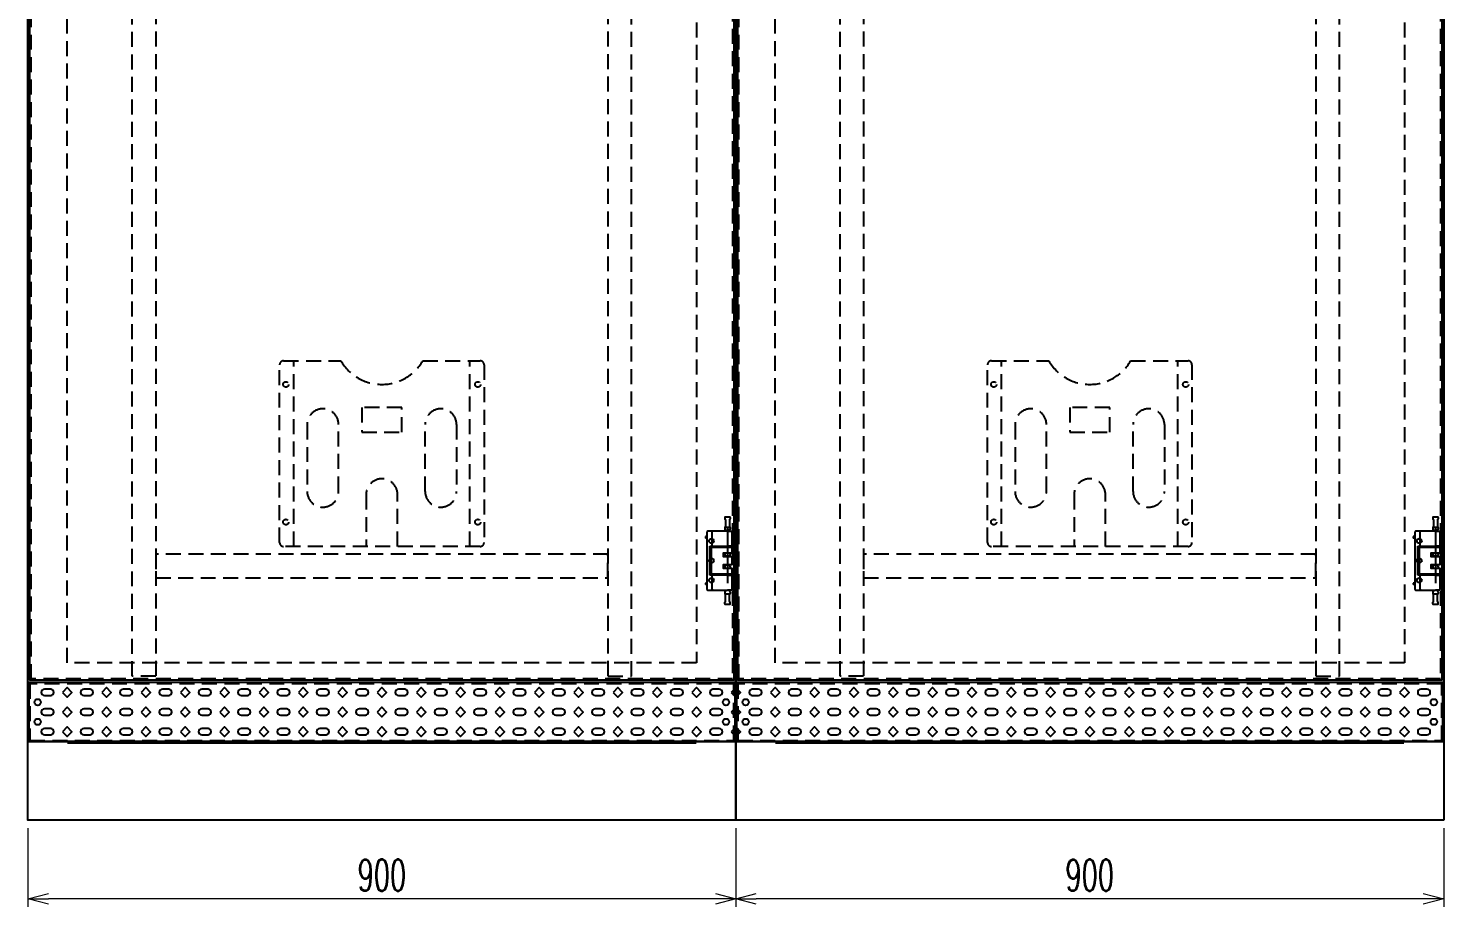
# Model space of a CAD drawing. Header units: millimetres. Extents: x 173893 to 258446, y -176540 to -123824.
# Drawn here: x 187577 to 189376, y -141376 to -140260 of the extents above; entities that cross this region are included whole.
import ezdxf

# ---------------------------------------------------------------- set-up
doc = ezdxf.new("R2010")
doc.units = ezdxf.units.MM
doc.header["$LTSCALE"] = 3
doc.linetypes.add('ACAD_ISO04W100', pattern=[30, 24, -3, 0, -3])
doc.linetypes.add('HIDDEN', pattern=[9.525, 6.35, -3.175])
doc.layers.add('@.DM. KÍCH THƯỚC', color=8, linetype='Continuous', transparency=0.2)
for name, color, linetype in [('@.DM. NÉT CHÍNH', 7, 'Continuous'), ('@.VISIBLE', 7, 'Continuous'), ('Ann_green', 3, 'Continuous'), ('centerline', 6, 'ACAD_ISO04W100'), ('EQUIPMENT', 4, 'Continuous'), ('equipments', 2, 'Continuous')]:
    doc.layers.add(name, color=color, linetype=linetype)
doc.styles.add('Ann_w01', font='romans.shx', dxfattribs={"width": 0.6, "bigfont": 'chineset.shx'})
doc.dimstyles.new('Dim 01_SC20', dxfattribs={"dimscale": 20, "dimtxt": 2, "dimasz": 1.3, "dimexe": 0.5, "dimexo": 0.5, "dimgap": 0.5, "dimtad": 1, "dimdec": 1, "dimzin": 12, "dimdsep": 46, "dimtxsty": 'Ann_w01', "dimblk": 'OPEN30', "dimcen": 1.5, "dimclrd": 6, "dimclre": 6, "dimclrt": 3, "dimadec": 1, "dimazin": 3, "dimtm": 1e-09, "dimtfac": 1, "dimtdec": 1, "dimtix": 1, "dimtmove": 0, "dimatfit": 3, "dimldrblk": 'OPEN30', "dimfxl": 1, "dimtolj": 1, "dimlwd": 0, "dimlwe": 0, "dimarcsym": 0})

# ---------------------------------------------------------------- blocks, each defined once
blk = doc.blocks.new('HL011-1 Front')
at = {"layer": 'centerline'}
blk.add_line((20.5, 43.5), (20.5, -43.5), dxfattribs=at)
at = {"layer": 'EQUIPMENT', "color": 8}
for p, q in [((17, 55), (17, 53)), ((17.5, 55.5), (23.5, 55.5)), ((24, 55), (24, 53)), ((18, 52), (18, 42.5)), ((23, 52), (23, 42.5)), ((17, -55), (17, -53)), ((18, -52), (18, -42.5)), ((23, -52), (23, -42.5)), ((24, -55), (24, -53)), ((17.5, -55.5), (23.5, -55.5))]:
    blk.add_line(p, q, dxfattribs=at)
at = {"layer": 'EQUIPMENT'}
for p, q in [((-5.7, 36.5), (-5.7, -36.5)), ((1.5, 37.5), (-4.7, 37.5)), ((1, 19.5), (1, 36.5)), ((20.5, 37.5), (1.5, 37.5)), ((17, 42), (17, 40)), ((17.5, 42.5), (23.5, 42.5)), ((18, 39), (18, 37.5)), ((20.5, 37.5), (25.5, 37.5)), ((23, 39), (23, 37.5)), ((24, 42), (24, 40)), ((26.5, 19.5), (26.5, 36.5)), ((-7.7, 30.5), (-7.7, 28.5)), ((-5.7, 30.5), (-7.7, 30.5)), ((-5.7, 28.5), (-7.7, 28.5)), ((-1.9, -18.5), (-1.9, 18.5)), ((-1.9, 18.5), (0.4, 18.5)), ((0.4, 18.5), (20.5, 18.5)), ((5.6, 16.8), (5.6, 18.5)), ((15.9, 18.5), (15.9, 16.8)), ((17.5, 16.8), (17, 18.5)), ((25.5, 18.5), (20.5, 18.5)), ((23.5, 16.8), (24, 18.5)), ((15.9, 10), (15.9, 5)), ((17, 10), (17, 7.7)), ((18.4, 5.7), (17.1, 7.4)), ((22.2, 5.5), (18.8, 5.5)), ((22.6, 5.7), (23.9, 7.4)), ((24, 10), (24, 7.7)), ((5.6, -18.5), (5.6, -16.8)), ((15.9, -5), (15.9, -10)), ((15.9, -16.8), (15.9, -18.5)), ((17, -7.7), (17, -10)), ((17.5, -16.8), (17, -18.5)), ((18.4, -5.7), (17.1, -7.4)), ((18.8, -5.5), (22.2, -5.5)), ((22.6, -5.7), (23.9, -7.4)), ((23.5, -16.8), (24, -18.5)), ((24, -7.7), (24, -10)), ((-7.7, -28.5), (-7.7, -30.5)), ((-5.7, -28.5), (-7.7, -28.5)), ((-5.7, -30.5), (-7.7, -30.5)), ((0.4, -18.5), (-1.9, -18.5)), ((20.5, -18.5), (0.4, -18.5)), ((1, -36.5), (1, -19.5)), ((20.5, -18.5), (25.5, -18.5)), ((26.5, -36.5), (26.5, -19.5)), ((-4.7, -37.5), (1.5, -37.5)), ((1.5, -37.5), (20.5, -37.5)), ((17, -40), (17, -42)), ((23.5, -42.5), (17.5, -42.5)), ((18, -37.5), (18, -39)), ((25.5, -37.5), (20.5, -37.5)), ((23, -37.5), (23, -39)), ((24, -40), (24, -42))]:
    blk.add_line(p, q, dxfattribs=at)
at = {"layer": 'EQUIPMENT', "color": 8}
blk.add_lwpolyline([(26.5, 5), (15.2, 5), (15.2, 10), (26.5, 10), (26.5, 16.8), (-0.2, 16.8), (-0.2, -16.8), (26.5, -16.8), (26.5, -10), (15.2, -10), (15.2, -5), (26.5, -5)], close=True, dxfattribs=at)
for centre in [(0, 25), (0, 0), (0, -25)]:
    blk.add_circle(centre, 3, dxfattribs=at)
for centre, start, end in [((17.5, 55), 90, 180), ((23.5, 55), 0, 90), ((17.5, 53), 180, 270), ((17.5, 52), 0, 90), ((23.5, 52), 90, 180), ((23.5, 53), 270, 0), ((17.5, -53), 90, 180), ((17.5, -52), 270, 0), ((23.5, -52), 180, 270), ((23.5, -53), 0, 90), ((17.5, -55), 180, 270), ((23.5, -55), 270, 0)]:
    blk.add_arc(centre, 0.5, start, end, dxfattribs=at)
at = {"layer": 'EQUIPMENT'}
for centre, radius, start, end in [((-4.7, 36.5), 1, 90, 180), ((17.5, 42), 0.5, 90, 180), ((17.5, 40), 0.5, 180, 270), ((17.5, 39), 0.5, 0, 90), ((23.5, 39), 0.5, 90, 180), ((23.5, 42), 0.5, 0, 90), ((23.5, 40), 0.5, 270, 0), ((25.5, 36.5), 1, 0, 90), ((25.5, 19.5), 1, 270, 0), ((17.5, 7.7), 0.5, 180, 216.8699), ((18.8, 6), 0.5, 216.8699, 270), ((22.2, 6), 0.5, 270, 323.1301), ((23.5, 7.7), 0.5, 323.1301, 0), ((17.5, -7.7), 0.5, 143.1301, 180), ((18.8, -6), 0.5, 90, 143.1301), ((22.2, -6), 0.5, 36.8699, 90), ((23.5, -7.7), 0.5, 0, 36.8699), ((25.5, -19.5), 1, 0, 90), ((-4.7, -36.5), 1, 180, 270), ((17.5, -40), 0.5, 90, 180), ((17.5, -42), 0.5, 180, 270), ((17.5, -39), 0.5, 270, 0), ((23.5, -39), 0.5, 180, 270), ((23.5, -40), 0.5, 0, 90), ((23.5, -42), 0.5, 270, 0), ((25.5, -36.5), 1, 270, 0)]:
    blk.add_arc(centre, radius, start, end, dxfattribs=at)
for centre, start_param, end_param in [((1.5, 36.5), 3.141593, 4.712389), ((0.4, 19.5), 0, 1.570796), ((0.4, -19.5), 1.570796, 3.141593), ((1.5, -36.5), 4.712389, 6.283185)]:
    blk.add_ellipse(centre, major_axis=(0, -1), ratio=0.57735, start_param=start_param, end_param=end_param, dxfattribs=at)
blk = doc.blocks.new('_Open30')
at = {"color": 0, "linetype": 'ByBlock', "lineweight": -2}
for p, q in [((-1, 0.268), (0, 0)), ((0, 0), (-1, -0.268)), ((0, 0), (-1, 0))]:
    blk.add_line(p, q, dxfattribs=at)
blk = doc.blocks.new('*D624')
at = {"layer": '@.DM. KÍCH THƯỚC', "color": 6, "lineweight": 0, "transparency": 16777216}
for p, q in [((187576.2, -141276.4), (187576.2, -141376.4)), ((188476.2, -141276.4), (188476.2, -141376.4)), ((188450.2, -141366.4), (187602.2, -141366.4))]:
    blk.add_line(p, q, dxfattribs=at)
at = {"layer": 'Defpoints', "color": 0, "transparency": 16777216}
for p in [(187576.2, -141266.4), (188476.2, -141266.4), (187576.2, -141366.4)]:
    blk.add_point(p, dxfattribs=at)
at = {"layer": '@.DM. KÍCH THƯỚC', "color": 6, "lineweight": 0, "transparency": 16777216, "xscale": 26, "yscale": 26, "zscale": 26, "rotation": 180}
blk.add_blockref('_Open30', (187576.2, -141366.4), dxfattribs=at)
at = {"layer": '@.DM. KÍCH THƯỚC', "color": 6, "lineweight": 0, "transparency": 16777216, "xscale": 26, "yscale": 26, "zscale": 26}
blk.add_blockref('_Open30', (188476.2, -141366.4), dxfattribs=at)
at = {"layer": '@.DM. KÍCH THƯỚC', "color": 3, "transparency": 16777216, "insert": (188026.2, -141336.4), "char_height": 40, "attachment_point": 5, "style": 'Ann_w01'}
blk.add_mtext('\\A1;900', dxfattribs=at)
blk = doc.blocks.new('A$C9bc63bcc')
at = {"layer": 'Ann_green', "color": 8, "linetype": 'HIDDEN'}
for p, q in [((18, 0), (18, 236)), ((242, 0), (242, 236))]:
    blk.add_line(p, q, dxfattribs=at)
for points in [[(260, 231), (260, 5, -0.414214), (255, 0), (5, 0, -0.414214), (0, 5), (0, 231, -0.414214), (5, 236), (78, 236, 0.57735), (182, 236), (255, 236, -0.414214)], [(55, 50), (55, 50, 0.414214), (75, 70), (75, 155, 0.414214), (55, 175), (55, 175, 0.414214), (35, 155), (35, 70, 0.414214)], [(205, 50), (205, 50, -0.414214), (185, 70), (185, 155, -0.414214), (205, 175), (205, 175, -0.414214), (225, 155), (225, 70, -0.414214)]]:
    blk.add_lwpolyline(points, format="xyb", close=True, dxfattribs=at)
blk.add_lwpolyline([(104.5, 145.5), (155.5, 145.5), (155.5, 176.5), (104.5, 176.5)], close=True, dxfattribs=at)
blk.add_lwpolyline([(150, 0), (150, 66, 1), (110, 66), (110, 0)], format="xyb", dxfattribs=at)
for centre in [(8, 206), (252, 206), (8, 31), (252, 31)]:
    blk.add_circle(centre, 3.5, dxfattribs=at)
blk = doc.blocks.new('*D626')
at = {"layer": '@.DM. KÍCH THƯỚC', "color": 6, "lineweight": 0, "transparency": 16777216}
for p, q in [((188476.2, -141276.4), (188476.2, -141376.4)), ((189376.2, -141276.4), (189376.2, -141376.4)), ((189350.2, -141366.4), (188502.2, -141366.4))]:
    blk.add_line(p, q, dxfattribs=at)
at = {"layer": 'Defpoints', "color": 0, "transparency": 16777216}
for p in [(188476.2, -141266.4), (189376.2, -141266.4), (188476.2, -141366.4)]:
    blk.add_point(p, dxfattribs=at)
at = {"layer": '@.DM. KÍCH THƯỚC', "color": 6, "lineweight": 0, "transparency": 16777216, "xscale": 26, "yscale": 26, "zscale": 26, "rotation": 180}
blk.add_blockref('_Open30', (188476.2, -141366.4), dxfattribs=at)
at = {"layer": '@.DM. KÍCH THƯỚC', "color": 6, "lineweight": 0, "transparency": 16777216, "xscale": 26, "yscale": 26, "zscale": 26}
blk.add_blockref('_Open30', (189376.2, -141366.4), dxfattribs=at)
at = {"layer": '@.DM. KÍCH THƯỚC', "color": 3, "transparency": 16777216, "insert": (188926.2, -141336.4), "char_height": 40, "attachment_point": 5, "style": 'Ann_w01'}
blk.add_mtext('\\A1;900', dxfattribs=at)

msp = doc.modelspace()

# ---------------------------------------------------------------- linework, layer by layer
at = {"layer": '@.DM. NÉT CHÍNH'}
for p, q in [((188425.7, -141168.4), (187626.7, -141168.4)), ((189325.7, -141168.4), (188526.7, -141168.4))]:
    msp.add_line(p, q, dxfattribs=at)
for points in [[(187576.2, -139066.4), (188476.2, -139066.4), (188476.2, -141166.4), (187576.2, -141166.4)], [(188476.2, -139066.4), (189376.2, -139066.4), (189376.2, -141166.4), (188476.2, -141166.4)]]:
    msp.add_lwpolyline(points, close=True, dxfattribs=at)
at = {"layer": '@.DM. NÉT CHÍNH', "color": 4}
for points in [[(187578.7, -139144.4), (188473.7, -139144.4), (188473.7, -141088.4), (187578.7, -141088.4)], [(188478.7, -139144.4), (189373.7, -139144.4), (189373.7, -141088.4), (188478.7, -141088.4)]]:
    msp.add_lwpolyline(points, close=True, dxfattribs=at)
at = {"layer": '@.DM. NÉT CHÍNH', "color": 4, "linetype": 'HIDDEN'}
for points in [[(187580.2, -139145.9), (188472.2, -139145.9), (188472.2, -141086.9), (187580.2, -141086.9)], [(188480.2, -139145.9), (189372.2, -139145.9), (189372.2, -141086.9), (188480.2, -141086.9)]]:
    msp.add_lwpolyline(points, close=True, dxfattribs=at)
at = {"layer": '@.DM. NÉT CHÍNH', "color": 8, "linetype": 'HIDDEN'}
for points in [[(187708.7, -139149.4), (187738.7, -139149.4), (187738.7, -141083.4), (187708.7, -141083.4)], [(188343.7, -139149.4), (188313.7, -139149.4), (188313.7, -141083.4), (188343.7, -141083.4)], [(188608.7, -139149.4), (188638.7, -139149.4), (188638.7, -141083.4), (188608.7, -141083.4)], [(189243.7, -139149.4), (189213.7, -139149.4), (189213.7, -141083.4), (189243.7, -141083.4)], [(187626.2, -139166.4), (188426.2, -139166.4), (188426.2, -141066.4), (187626.2, -141066.4)], [(188526.2, -139166.4), (189326.2, -139166.4), (189326.2, -141066.4), (188526.2, -141066.4)], [(188313.7, -140958.4), (188313.7, -140928.4), (187738.7, -140928.4), (187738.7, -140958.4)], [(189213.7, -140958.4), (189213.7, -140928.4), (188638.7, -140928.4), (188638.7, -140958.4)]]:
    msp.add_lwpolyline(points, close=True, dxfattribs=at)
at = {"layer": '@.DM. NÉT CHÍNH', "color": 1}
for points in [[(187577.2, -141166.4), (188475.2, -141166.4), (188475.2, -141091.4), (187577.2, -141091.4)], [(187620.2, -141103.9), (187626.2, -141109.9), (187632.2, -141103.9), (187626.2, -141097.9)], [(187670.2, -141103.9), (187676.2, -141109.9), (187682.2, -141103.9), (187676.2, -141097.9)], [(187720.2, -141103.9), (187726.2, -141109.9), (187732.2, -141103.9), (187726.2, -141097.9)], [(187770.2, -141103.9), (187776.2, -141109.9), (187782.2, -141103.9), (187776.2, -141097.9)], [(187820.2, -141103.9), (187826.2, -141109.9), (187832.2, -141103.9), (187826.2, -141097.9)], [(187870.2, -141103.9), (187876.2, -141109.9), (187882.2, -141103.9), (187876.2, -141097.9)], [(187920.2, -141103.9), (187926.2, -141109.9), (187932.2, -141103.9), (187926.2, -141097.9)], [(187970.2, -141103.9), (187976.2, -141109.9), (187982.2, -141103.9), (187976.2, -141097.9)], [(188020.2, -141103.9), (188026.2, -141109.9), (188032.2, -141103.9), (188026.2, -141097.9)], [(188070.2, -141103.9), (188076.2, -141109.9), (188082.2, -141103.9), (188076.2, -141097.9)], [(188120.2, -141103.9), (188126.2, -141109.9), (188132.2, -141103.9), (188126.2, -141097.9)], [(188170.2, -141103.9), (188176.2, -141109.9), (188182.2, -141103.9), (188176.2, -141097.9)], [(188220.2, -141103.9), (188226.2, -141109.9), (188232.2, -141103.9), (188226.2, -141097.9)], [(188270.2, -141103.9), (188276.2, -141109.9), (188282.2, -141103.9), (188276.2, -141097.9)], [(188320.2, -141103.9), (188326.2, -141109.9), (188332.2, -141103.9), (188326.2, -141097.9)], [(188370.2, -141103.9), (188376.2, -141109.9), (188382.2, -141103.9), (188376.2, -141097.9)], [(188420.2, -141103.9), (188426.2, -141109.9), (188432.2, -141103.9), (188426.2, -141097.9)], [(188470.2, -141103.9), (188476.2, -141109.9), (188482.2, -141103.9), (188476.2, -141097.9)], [(188477.2, -141166.4), (189375.2, -141166.4), (189375.2, -141091.4), (188477.2, -141091.4)], [(188520.2, -141103.9), (188526.2, -141109.9), (188532.2, -141103.9), (188526.2, -141097.9)], [(188520.2, -141103.9), (188526.2, -141109.9), (188532.2, -141103.9), (188526.2, -141097.9)], [(188570.2, -141103.9), (188576.2, -141109.9), (188582.2, -141103.9), (188576.2, -141097.9)], [(188620.2, -141103.9), (188626.2, -141109.9), (188632.2, -141103.9), (188626.2, -141097.9)], [(188670.2, -141103.9), (188676.2, -141109.9), (188682.2, -141103.9), (188676.2, -141097.9)], [(188720.2, -141103.9), (188726.2, -141109.9), (188732.2, -141103.9), (188726.2, -141097.9)], [(188770.2, -141103.9), (188776.2, -141109.9), (188782.2, -141103.9), (188776.2, -141097.9)], [(188820.2, -141103.9), (188826.2, -141109.9), (188832.2, -141103.9), (188826.2, -141097.9)], [(188870.2, -141103.9), (188876.2, -141109.9), (188882.2, -141103.9), (188876.2, -141097.9)], [(188920.2, -141103.9), (188926.2, -141109.9), (188932.2, -141103.9), (188926.2, -141097.9)], [(188970.2, -141103.9), (188976.2, -141109.9), (188982.2, -141103.9), (188976.2, -141097.9)], [(189020.2, -141103.9), (189026.2, -141109.9), (189032.2, -141103.9), (189026.2, -141097.9)], [(189070.2, -141103.9), (189076.2, -141109.9), (189082.2, -141103.9), (189076.2, -141097.9)], [(189120.2, -141103.9), (189126.2, -141109.9), (189132.2, -141103.9), (189126.2, -141097.9)], [(189170.2, -141103.9), (189176.2, -141109.9), (189182.2, -141103.9), (189176.2, -141097.9)], [(189220.2, -141103.9), (189226.2, -141109.9), (189232.2, -141103.9), (189226.2, -141097.9)], [(189270.2, -141103.9), (189276.2, -141109.9), (189282.2, -141103.9), (189276.2, -141097.9)], [(189320.2, -141103.9), (189326.2, -141109.9), (189332.2, -141103.9), (189326.2, -141097.9)], [(187620.2, -141128.9), (187626.2, -141134.9), (187632.2, -141128.9), (187626.2, -141122.9)], [(187670.2, -141128.9), (187676.2, -141134.9), (187682.2, -141128.9), (187676.2, -141122.9)], [(187720.2, -141128.9), (187726.2, -141134.9), (187732.2, -141128.9), (187726.2, -141122.9)], [(187770.2, -141128.9), (187776.2, -141134.9), (187782.2, -141128.9), (187776.2, -141122.9)], [(187820.2, -141128.9), (187826.2, -141134.9), (187832.2, -141128.9), (187826.2, -141122.9)], [(187870.2, -141128.9), (187876.2, -141134.9), (187882.2, -141128.9), (187876.2, -141122.9)], [(187920.2, -141128.9), (187926.2, -141134.9), (187932.2, -141128.9), (187926.2, -141122.9)], [(187970.2, -141128.9), (187976.2, -141134.9), (187982.2, -141128.9), (187976.2, -141122.9)], [(188020.2, -141128.9), (188026.2, -141134.9), (188032.2, -141128.9), (188026.2, -141122.9)], [(188070.2, -141128.9), (188076.2, -141134.9), (188082.2, -141128.9), (188076.2, -141122.9)], [(188120.2, -141128.9), (188126.2, -141134.9), (188132.2, -141128.9), (188126.2, -141122.9)], [(188170.2, -141128.9), (188176.2, -141134.9), (188182.2, -141128.9), (188176.2, -141122.9)], [(188220.2, -141128.9), (188226.2, -141134.9), (188232.2, -141128.9), (188226.2, -141122.9)], [(188270.2, -141128.9), (188276.2, -141134.9), (188282.2, -141128.9), (188276.2, -141122.9)], [(188320.2, -141128.9), (188326.2, -141134.9), (188332.2, -141128.9), (188326.2, -141122.9)], [(188370.2, -141128.9), (188376.2, -141134.9), (188382.2, -141128.9), (188376.2, -141122.9)], [(188420.2, -141128.9), (188426.2, -141134.9), (188432.2, -141128.9), (188426.2, -141122.9)], [(188470.2, -141128.9), (188476.2, -141134.9), (188482.2, -141128.9), (188476.2, -141122.9)], [(188520.2, -141128.9), (188526.2, -141134.9), (188532.2, -141128.9), (188526.2, -141122.9)], [(188520.2, -141128.9), (188526.2, -141134.9), (188532.2, -141128.9), (188526.2, -141122.9)], [(188570.2, -141128.9), (188576.2, -141134.9), (188582.2, -141128.9), (188576.2, -141122.9)], [(188620.2, -141128.9), (188626.2, -141134.9), (188632.2, -141128.9), (188626.2, -141122.9)], [(188670.2, -141128.9), (188676.2, -141134.9), (188682.2, -141128.9), (188676.2, -141122.9)], [(188720.2, -141128.9), (188726.2, -141134.9), (188732.2, -141128.9), (188726.2, -141122.9)], [(188770.2, -141128.9), (188776.2, -141134.9), (188782.2, -141128.9), (188776.2, -141122.9)], [(188820.2, -141128.9), (188826.2, -141134.9), (188832.2, -141128.9), (188826.2, -141122.9)], [(188870.2, -141128.9), (188876.2, -141134.9), (188882.2, -141128.9), (188876.2, -141122.9)], [(188920.2, -141128.9), (188926.2, -141134.9), (188932.2, -141128.9), (188926.2, -141122.9)], [(188970.2, -141128.9), (188976.2, -141134.9), (188982.2, -141128.9), (188976.2, -141122.9)], [(189020.2, -141128.9), (189026.2, -141134.9), (189032.2, -141128.9), (189026.2, -141122.9)], [(189070.2, -141128.9), (189076.2, -141134.9), (189082.2, -141128.9), (189076.2, -141122.9)], [(189120.2, -141128.9), (189126.2, -141134.9), (189132.2, -141128.9), (189126.2, -141122.9)], [(189170.2, -141128.9), (189176.2, -141134.9), (189182.2, -141128.9), (189176.2, -141122.9)], [(189220.2, -141128.9), (189226.2, -141134.9), (189232.2, -141128.9), (189226.2, -141122.9)], [(189270.2, -141128.9), (189276.2, -141134.9), (189282.2, -141128.9), (189276.2, -141122.9)], [(189320.2, -141128.9), (189326.2, -141134.9), (189332.2, -141128.9), (189326.2, -141122.9)], [(187620.2, -141153.9), (187626.2, -141159.9), (187632.2, -141153.9), (187626.2, -141147.9)], [(187670.2, -141153.9), (187676.2, -141159.9), (187682.2, -141153.9), (187676.2, -141147.9)], [(187720.2, -141153.9), (187726.2, -141159.9), (187732.2, -141153.9), (187726.2, -141147.9)], [(187770.2, -141153.9), (187776.2, -141159.9), (187782.2, -141153.9), (187776.2, -141147.9)], [(187820.2, -141153.9), (187826.2, -141159.9), (187832.2, -141153.9), (187826.2, -141147.9)], [(187870.2, -141153.9), (187876.2, -141159.9), (187882.2, -141153.9), (187876.2, -141147.9)], [(187920.2, -141153.9), (187926.2, -141159.9), (187932.2, -141153.9), (187926.2, -141147.9)], [(187970.2, -141153.9), (187976.2, -141159.9), (187982.2, -141153.9), (187976.2, -141147.9)], [(188020.2, -141153.9), (188026.2, -141159.9), (188032.2, -141153.9), (188026.2, -141147.9)], [(188070.2, -141153.9), (188076.2, -141159.9), (188082.2, -141153.9), (188076.2, -141147.9)], [(188120.2, -141153.9), (188126.2, -141159.9), (188132.2, -141153.9), (188126.2, -141147.9)], [(188170.2, -141153.9), (188176.2, -141159.9), (188182.2, -141153.9), (188176.2, -141147.9)], [(188220.2, -141153.9), (188226.2, -141159.9), (188232.2, -141153.9), (188226.2, -141147.9)], [(188270.2, -141153.9), (188276.2, -141159.9), (188282.2, -141153.9), (188276.2, -141147.9)], [(188320.2, -141153.9), (188326.2, -141159.9), (188332.2, -141153.9), (188326.2, -141147.9)], [(188370.2, -141153.9), (188376.2, -141159.9), (188382.2, -141153.9), (188376.2, -141147.9)], [(188420.2, -141153.9), (188426.2, -141159.9), (188432.2, -141153.9), (188426.2, -141147.9)], [(188470.2, -141153.9), (188476.2, -141159.9), (188482.2, -141153.9), (188476.2, -141147.9)], [(188520.2, -141153.9), (188526.2, -141159.9), (188532.2, -141153.9), (188526.2, -141147.9)], [(188520.2, -141153.9), (188526.2, -141159.9), (188532.2, -141153.9), (188526.2, -141147.9)], [(188570.2, -141153.9), (188576.2, -141159.9), (188582.2, -141153.9), (188576.2, -141147.9)], [(188620.2, -141153.9), (188626.2, -141159.9), (188632.2, -141153.9), (188626.2, -141147.9)], [(188670.2, -141153.9), (188676.2, -141159.9), (188682.2, -141153.9), (188676.2, -141147.9)], [(188720.2, -141153.9), (188726.2, -141159.9), (188732.2, -141153.9), (188726.2, -141147.9)], [(188770.2, -141153.9), (188776.2, -141159.9), (188782.2, -141153.9), (188776.2, -141147.9)], [(188820.2, -141153.9), (188826.2, -141159.9), (188832.2, -141153.9), (188826.2, -141147.9)], [(188870.2, -141153.9), (188876.2, -141159.9), (188882.2, -141153.9), (188876.2, -141147.9)], [(188920.2, -141153.9), (188926.2, -141159.9), (188932.2, -141153.9), (188926.2, -141147.9)], [(188970.2, -141153.9), (188976.2, -141159.9), (188982.2, -141153.9), (188976.2, -141147.9)], [(189020.2, -141153.9), (189026.2, -141159.9), (189032.2, -141153.9), (189026.2, -141147.9)], [(189070.2, -141153.9), (189076.2, -141159.9), (189082.2, -141153.9), (189076.2, -141147.9)], [(189120.2, -141153.9), (189126.2, -141159.9), (189132.2, -141153.9), (189126.2, -141147.9)], [(189170.2, -141153.9), (189176.2, -141159.9), (189182.2, -141153.9), (189176.2, -141147.9)], [(189220.2, -141153.9), (189226.2, -141159.9), (189232.2, -141153.9), (189226.2, -141147.9)], [(189270.2, -141153.9), (189276.2, -141159.9), (189282.2, -141153.9), (189276.2, -141147.9)], [(189320.2, -141153.9), (189326.2, -141159.9), (189332.2, -141153.9), (189326.2, -141147.9)]]:
    msp.add_lwpolyline(points, close=True, dxfattribs=at)
at = {"layer": '@.DM. NÉT CHÍNH', "color": 1, "linetype": 'HIDDEN'}
for points in [[(187578.7, -141164.9), (188473.7, -141164.9), (188473.7, -141092.9), (187578.7, -141092.9)], [(188478.7, -141164.9), (189373.7, -141164.9), (189373.7, -141092.9), (188478.7, -141092.9)]]:
    msp.add_lwpolyline(points, close=True, dxfattribs=at)
at = {"layer": '@.DM. NÉT CHÍNH', "color": 1}
for points in [[(187605.2, -141099.9), (187597.2, -141099.9, 1), (187597.2, -141107.9), (187605.2, -141107.9, 1)], [(187655.2, -141099.9), (187647.2, -141099.9, 1), (187647.2, -141107.9), (187655.2, -141107.9, 1)], [(187705.2, -141099.9), (187697.2, -141099.9, 1), (187697.2, -141107.9), (187705.2, -141107.9, 1)], [(187755.2, -141099.9), (187747.2, -141099.9, 1), (187747.2, -141107.9), (187755.2, -141107.9, 1)], [(187805.2, -141099.9), (187797.2, -141099.9, 1), (187797.2, -141107.9), (187805.2, -141107.9, 1)], [(187855.2, -141099.9), (187847.2, -141099.9, 1), (187847.2, -141107.9), (187855.2, -141107.9, 1)], [(187905.2, -141099.9), (187897.2, -141099.9, 1), (187897.2, -141107.9), (187905.2, -141107.9, 1)], [(187955.2, -141099.9), (187947.2, -141099.9, 1), (187947.2, -141107.9), (187955.2, -141107.9, 1)], [(188005.2, -141099.9), (187997.2, -141099.9, 1), (187997.2, -141107.9), (188005.2, -141107.9, 1)], [(188055.2, -141099.9), (188047.2, -141099.9, 1), (188047.2, -141107.9), (188055.2, -141107.9, 1)], [(188105.2, -141099.9), (188097.2, -141099.9, 1), (188097.2, -141107.9), (188105.2, -141107.9, 1)], [(188155.2, -141099.9), (188147.2, -141099.9, 1), (188147.2, -141107.9), (188155.2, -141107.9, 1)], [(188205.2, -141099.9), (188197.2, -141099.9, 1), (188197.2, -141107.9), (188205.2, -141107.9, 1)], [(188255.2, -141099.9), (188247.2, -141099.9, 1), (188247.2, -141107.9), (188255.2, -141107.9, 1)], [(188305.2, -141099.9), (188297.2, -141099.9, 1), (188297.2, -141107.9), (188305.2, -141107.9, 1)], [(188355.2, -141099.9), (188347.2, -141099.9, 1), (188347.2, -141107.9), (188355.2, -141107.9, 1)], [(188405.2, -141099.9), (188397.2, -141099.9, 1), (188397.2, -141107.9), (188405.2, -141107.9, 1)], [(188455.2, -141099.9), (188447.2, -141099.9, 1), (188447.2, -141107.9), (188455.2, -141107.9, 1)], [(188455.2, -141099.9), (188447.2, -141099.9, 1), (188447.2, -141107.9), (188455.2, -141107.9, 1)], [(188505.2, -141099.9), (188497.2, -141099.9, 1), (188497.2, -141107.9), (188505.2, -141107.9, 1)], [(188505.2, -141099.9), (188497.2, -141099.9, 1), (188497.2, -141107.9), (188505.2, -141107.9, 1)], [(188555.2, -141099.9), (188547.2, -141099.9, 1), (188547.2, -141107.9), (188555.2, -141107.9, 1)], [(188605.2, -141099.9), (188597.2, -141099.9, 1), (188597.2, -141107.9), (188605.2, -141107.9, 1)], [(188655.2, -141099.9), (188647.2, -141099.9, 1), (188647.2, -141107.9), (188655.2, -141107.9, 1)], [(188705.2, -141099.9), (188697.2, -141099.9, 1), (188697.2, -141107.9), (188705.2, -141107.9, 1)], [(188755.2, -141099.9), (188747.2, -141099.9, 1), (188747.2, -141107.9), (188755.2, -141107.9, 1)], [(188805.2, -141099.9), (188797.2, -141099.9, 1), (188797.2, -141107.9), (188805.2, -141107.9, 1)], [(188855.2, -141099.9), (188847.2, -141099.9, 1), (188847.2, -141107.9), (188855.2, -141107.9, 1)], [(188905.2, -141099.9), (188897.2, -141099.9, 1), (188897.2, -141107.9), (188905.2, -141107.9, 1)], [(188955.2, -141099.9), (188947.2, -141099.9, 1), (188947.2, -141107.9), (188955.2, -141107.9, 1)], [(189005.2, -141099.9), (188997.2, -141099.9, 1), (188997.2, -141107.9), (189005.2, -141107.9, 1)], [(189055.2, -141099.9), (189047.2, -141099.9, 1), (189047.2, -141107.9), (189055.2, -141107.9, 1)], [(189105.2, -141099.9), (189097.2, -141099.9, 1), (189097.2, -141107.9), (189105.2, -141107.9, 1)], [(189155.2, -141099.9), (189147.2, -141099.9, 1), (189147.2, -141107.9), (189155.2, -141107.9, 1)], [(189205.2, -141099.9), (189197.2, -141099.9, 1), (189197.2, -141107.9), (189205.2, -141107.9, 1)], [(189255.2, -141099.9), (189247.2, -141099.9, 1), (189247.2, -141107.9), (189255.2, -141107.9, 1)], [(189305.2, -141099.9), (189297.2, -141099.9, 1), (189297.2, -141107.9), (189305.2, -141107.9, 1)], [(189355.2, -141099.9), (189347.2, -141099.9, 1), (189347.2, -141107.9), (189355.2, -141107.9, 1)], [(187605.2, -141124.9), (187597.2, -141124.9, 1), (187597.2, -141132.9), (187605.2, -141132.9, 1)], [(187655.2, -141124.9), (187647.2, -141124.9, 1), (187647.2, -141132.9), (187655.2, -141132.9, 1)], [(187705.2, -141124.9), (187697.2, -141124.9, 1), (187697.2, -141132.9), (187705.2, -141132.9, 1)], [(187755.2, -141124.9), (187747.2, -141124.9, 1), (187747.2, -141132.9), (187755.2, -141132.9, 1)], [(187805.2, -141124.9), (187797.2, -141124.9, 1), (187797.2, -141132.9), (187805.2, -141132.9, 1)], [(187855.2, -141124.9), (187847.2, -141124.9, 1), (187847.2, -141132.9), (187855.2, -141132.9, 1)], [(187905.2, -141124.9), (187897.2, -141124.9, 1), (187897.2, -141132.9), (187905.2, -141132.9, 1)], [(187955.2, -141124.9), (187947.2, -141124.9, 1), (187947.2, -141132.9), (187955.2, -141132.9, 1)], [(188005.2, -141124.9), (187997.2, -141124.9, 1), (187997.2, -141132.9), (188005.2, -141132.9, 1)], [(188055.2, -141124.9), (188047.2, -141124.9, 1), (188047.2, -141132.9), (188055.2, -141132.9, 1)], [(188105.2, -141124.9), (188097.2, -141124.9, 1), (188097.2, -141132.9), (188105.2, -141132.9, 1)], [(188155.2, -141124.9), (188147.2, -141124.9, 1), (188147.2, -141132.9), (188155.2, -141132.9, 1)], [(188205.2, -141124.9), (188197.2, -141124.9, 1), (188197.2, -141132.9), (188205.2, -141132.9, 1)], [(188255.2, -141124.9), (188247.2, -141124.9, 1), (188247.2, -141132.9), (188255.2, -141132.9, 1)], [(188305.2, -141124.9), (188297.2, -141124.9, 1), (188297.2, -141132.9), (188305.2, -141132.9, 1)], [(188355.2, -141124.9), (188347.2, -141124.9, 1), (188347.2, -141132.9), (188355.2, -141132.9, 1)], [(188405.2, -141124.9), (188397.2, -141124.9, 1), (188397.2, -141132.9), (188405.2, -141132.9, 1)], [(188455.2, -141124.9), (188447.2, -141124.9, 1), (188447.2, -141132.9), (188455.2, -141132.9, 1)], [(188455.2, -141124.9), (188447.2, -141124.9, 1), (188447.2, -141132.9), (188455.2, -141132.9, 1)], [(188505.2, -141124.9), (188497.2, -141124.9, 1), (188497.2, -141132.9), (188505.2, -141132.9, 1)], [(188505.2, -141124.9), (188497.2, -141124.9, 1), (188497.2, -141132.9), (188505.2, -141132.9, 1)], [(188555.2, -141124.9), (188547.2, -141124.9, 1), (188547.2, -141132.9), (188555.2, -141132.9, 1)], [(188605.2, -141124.9), (188597.2, -141124.9, 1), (188597.2, -141132.9), (188605.2, -141132.9, 1)], [(188655.2, -141124.9), (188647.2, -141124.9, 1), (188647.2, -141132.9), (188655.2, -141132.9, 1)], [(188705.2, -141124.9), (188697.2, -141124.9, 1), (188697.2, -141132.9), (188705.2, -141132.9, 1)], [(188755.2, -141124.9), (188747.2, -141124.9, 1), (188747.2, -141132.9), (188755.2, -141132.9, 1)], [(188805.2, -141124.9), (188797.2, -141124.9, 1), (188797.2, -141132.9), (188805.2, -141132.9, 1)], [(188855.2, -141124.9), (188847.2, -141124.9, 1), (188847.2, -141132.9), (188855.2, -141132.9, 1)], [(188905.2, -141124.9), (188897.2, -141124.9, 1), (188897.2, -141132.9), (188905.2, -141132.9, 1)], [(188955.2, -141124.9), (188947.2, -141124.9, 1), (188947.2, -141132.9), (188955.2, -141132.9, 1)], [(189005.2, -141124.9), (188997.2, -141124.9, 1), (188997.2, -141132.9), (189005.2, -141132.9, 1)], [(189055.2, -141124.9), (189047.2, -141124.9, 1), (189047.2, -141132.9), (189055.2, -141132.9, 1)], [(189105.2, -141124.9), (189097.2, -141124.9, 1), (189097.2, -141132.9), (189105.2, -141132.9, 1)], [(189155.2, -141124.9), (189147.2, -141124.9, 1), (189147.2, -141132.9), (189155.2, -141132.9, 1)], [(189205.2, -141124.9), (189197.2, -141124.9, 1), (189197.2, -141132.9), (189205.2, -141132.9, 1)], [(189255.2, -141124.9), (189247.2, -141124.9, 1), (189247.2, -141132.9), (189255.2, -141132.9, 1)], [(189305.2, -141124.9), (189297.2, -141124.9, 1), (189297.2, -141132.9), (189305.2, -141132.9, 1)], [(189355.2, -141124.9), (189347.2, -141124.9, 1), (189347.2, -141132.9), (189355.2, -141132.9, 1)], [(187605.2, -141149.9), (187597.2, -141149.9, 1), (187597.2, -141157.9), (187605.2, -141157.9, 1)], [(187655.2, -141149.9), (187647.2, -141149.9, 1), (187647.2, -141157.9), (187655.2, -141157.9, 1)], [(187705.2, -141149.9), (187697.2, -141149.9, 1), (187697.2, -141157.9), (187705.2, -141157.9, 1)], [(187755.2, -141149.9), (187747.2, -141149.9, 1), (187747.2, -141157.9), (187755.2, -141157.9, 1)], [(187805.2, -141149.9), (187797.2, -141149.9, 1), (187797.2, -141157.9), (187805.2, -141157.9, 1)], [(187855.2, -141149.9), (187847.2, -141149.9, 1), (187847.2, -141157.9), (187855.2, -141157.9, 1)], [(187905.2, -141149.9), (187897.2, -141149.9, 1), (187897.2, -141157.9), (187905.2, -141157.9, 1)], [(187955.2, -141149.9), (187947.2, -141149.9, 1), (187947.2, -141157.9), (187955.2, -141157.9, 1)], [(188005.2, -141149.9), (187997.2, -141149.9, 1), (187997.2, -141157.9), (188005.2, -141157.9, 1)], [(188055.2, -141149.9), (188047.2, -141149.9, 1), (188047.2, -141157.9), (188055.2, -141157.9, 1)], [(188105.2, -141149.9), (188097.2, -141149.9, 1), (188097.2, -141157.9), (188105.2, -141157.9, 1)], [(188155.2, -141149.9), (188147.2, -141149.9, 1), (188147.2, -141157.9), (188155.2, -141157.9, 1)], [(188205.2, -141149.9), (188197.2, -141149.9, 1), (188197.2, -141157.9), (188205.2, -141157.9, 1)], [(188255.2, -141149.9), (188247.2, -141149.9, 1), (188247.2, -141157.9), (188255.2, -141157.9, 1)], [(188305.2, -141149.9), (188297.2, -141149.9, 1), (188297.2, -141157.9), (188305.2, -141157.9, 1)], [(188355.2, -141149.9), (188347.2, -141149.9, 1), (188347.2, -141157.9), (188355.2, -141157.9, 1)], [(188405.2, -141149.9), (188397.2, -141149.9, 1), (188397.2, -141157.9), (188405.2, -141157.9, 1)], [(188455.2, -141149.9), (188447.2, -141149.9, 1), (188447.2, -141157.9), (188455.2, -141157.9, 1)], [(188455.2, -141149.9), (188447.2, -141149.9, 1), (188447.2, -141157.9), (188455.2, -141157.9, 1)], [(188505.2, -141149.9), (188497.2, -141149.9, 1), (188497.2, -141157.9), (188505.2, -141157.9, 1)], [(188505.2, -141149.9), (188497.2, -141149.9, 1), (188497.2, -141157.9), (188505.2, -141157.9, 1)], [(188555.2, -141149.9), (188547.2, -141149.9, 1), (188547.2, -141157.9), (188555.2, -141157.9, 1)], [(188605.2, -141149.9), (188597.2, -141149.9, 1), (188597.2, -141157.9), (188605.2, -141157.9, 1)], [(188655.2, -141149.9), (188647.2, -141149.9, 1), (188647.2, -141157.9), (188655.2, -141157.9, 1)], [(188705.2, -141149.9), (188697.2, -141149.9, 1), (188697.2, -141157.9), (188705.2, -141157.9, 1)], [(188755.2, -141149.9), (188747.2, -141149.9, 1), (188747.2, -141157.9), (188755.2, -141157.9, 1)], [(188805.2, -141149.9), (188797.2, -141149.9, 1), (188797.2, -141157.9), (188805.2, -141157.9, 1)], [(188855.2, -141149.9), (188847.2, -141149.9, 1), (188847.2, -141157.9), (188855.2, -141157.9, 1)], [(188905.2, -141149.9), (188897.2, -141149.9, 1), (188897.2, -141157.9), (188905.2, -141157.9, 1)], [(188955.2, -141149.9), (188947.2, -141149.9, 1), (188947.2, -141157.9), (188955.2, -141157.9, 1)], [(189005.2, -141149.9), (188997.2, -141149.9, 1), (188997.2, -141157.9), (189005.2, -141157.9, 1)], [(189055.2, -141149.9), (189047.2, -141149.9, 1), (189047.2, -141157.9), (189055.2, -141157.9, 1)], [(189105.2, -141149.9), (189097.2, -141149.9, 1), (189097.2, -141157.9), (189105.2, -141157.9, 1)], [(189155.2, -141149.9), (189147.2, -141149.9, 1), (189147.2, -141157.9), (189155.2, -141157.9, 1)], [(189205.2, -141149.9), (189197.2, -141149.9, 1), (189197.2, -141157.9), (189205.2, -141157.9, 1)], [(189255.2, -141149.9), (189247.2, -141149.9, 1), (189247.2, -141157.9), (189255.2, -141157.9, 1)], [(189305.2, -141149.9), (189297.2, -141149.9, 1), (189297.2, -141157.9), (189305.2, -141157.9, 1)], [(189355.2, -141149.9), (189347.2, -141149.9, 1), (189347.2, -141157.9), (189355.2, -141157.9, 1)]]:
    msp.add_lwpolyline(points, format="xyb", close=True, dxfattribs=at)
for centre in [(187588.7, -141116.4), (188463.7, -141116.4), (188488.7, -141116.4), (189363.7, -141116.4), (187588.7, -141141.4), (188463.7, -141141.4), (188488.7, -141141.4), (189363.7, -141141.4)]:
    msp.add_circle(centre, 4, dxfattribs=at)
at = {"layer": '@.VISIBLE'}
for points in [[(188476.2, -141266.4), (187576.2, -141266.4), (187576.2, -141166.4), (188476.2, -141166.4)], [(189376.2, -141266.4), (188476.2, -141266.4), (188476.2, -141166.4), (189376.2, -141166.4)]]:
    msp.add_lwpolyline(points, close=True, dxfattribs=at)

# ---------------------------------------------------------------- block references
at = {"layer": '@.DM. NÉT CHÍNH'}
for p in [(187896.2, -140918.4), (188796.2, -140918.4)]:
    msp.add_blockref('A$C9bc63bcc', p, dxfattribs=at)
at = {"layer": 'equipments'}
for p in [(188445.2, -140936.4), (189345.2, -140936.4)]:
    msp.add_blockref('HL011-1 Front', p, dxfattribs=at)

# ---------------------------------------------------------------- dimensions: what is measured, and where the dimension line sits
at = {"layer": '@.DM. KÍCH THƯỚC'}
for base, p1, p2, picture, middle in [((187576.2, -141366.4), (188476.2, -141266.4), (187576.2, -141266.4), '*D624', (188026.2, -141336.4)), ((188476.2, -141366.4), (189376.2, -141266.4), (188476.2, -141266.4), '*D626', (188926.2, -141336.4))]:
    dim = msp.add_linear_dim(base=base, p1=p1, p2=p2, dimstyle='Dim 01_SC20', dxfattribs=at)
    dim.commit()
    dim.dimension.update_dxf_attribs({"geometry": picture, "text_midpoint": middle})

doc.saveas('drawing.dxf')
